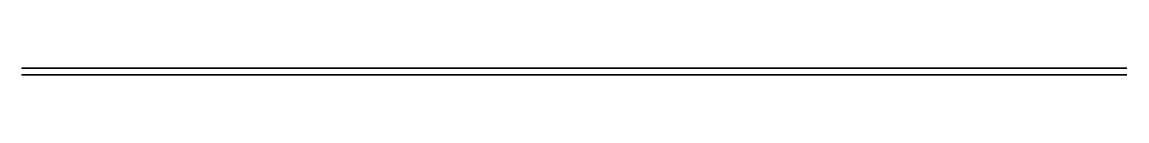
# Model space of a CAD drawing. Header units: centimetres. Extents: x 0 to 36.3, y 0 to 0.2.
import ezdxf

# ---------------------------------------------------------------- set-up
doc = ezdxf.new("R2010")
doc.units = ezdxf.units.CM
doc.header["$MEASUREMENT"] = 0
doc.layers.add('Correção Janela traseiro saveiro v1_Sketch1', color=7, linetype='Continuous')
doc.layers.add('Correção Janela traseiro saveiro v1_Sketch2', color=7, linetype='Continuous')

msp = doc.modelspace()

# ---------------------------------------------------------------- linework, layer by layer
at = {"layer": 'Correção Janela traseiro saveiro v1_Sketch1'}
for p, q in [((0, 0, 0.5), (0, 0)), ((1.1, 0, 0.5), (0, 0, 0.5)), ((0, 0), (36.3, 0)), ((34.4, 0, 1), (1.1, 0, 1)), ((1.1, 0, 1), (1.1, 0, 0.5)), ((34.4, 0, 0.5), (34.4, 0, 1)), ((36.3, 0, 0.5), (34.4, 0, 0.5)), ((36.3, 0), (36.3, 0, 0.5))]:
    msp.add_line(p, q, dxfattribs=at)
msp.add_point((0, 0), dxfattribs=at)
at = {"layer": 'Correção Janela traseiro saveiro v1_Sketch2'}
for p, q in [((36.3, 0.22, 0.218), (0, 0.22, 0.218)), ((0, 0.22, 1.018), (36.3, 0.22, 1.018)), ((0, 0.22, 0.218), (0, 0.22, 1.018)), ((36.3, 0.22, 1.018), (36.3, 0.22, 0.218))]:
    msp.add_line(p, q, dxfattribs=at)
msp.add_point((0, 0.22), dxfattribs=at)

doc.saveas('drawing.dxf')
